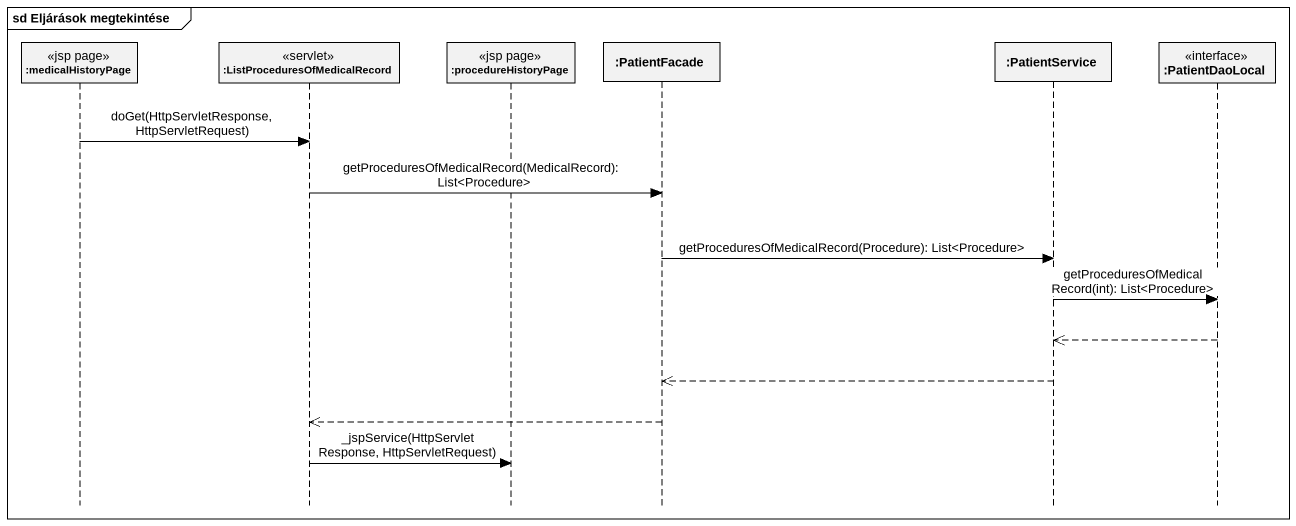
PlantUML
@startuml
mainframe sd Eljárások megtekintése
hide footbox
participant ":medicalHistoryPage" as medicalHistoryPage <<jsp page>>
participant ":ListProceduresOfMedicalRecord" as ListProceduresOfMedicalRecor <<servlet>>
participant ":procedureHistoryPage" as procedureHistoryPage <<jsp page>>
participant ":PatientFacade" as PatientFacade
participant ":PatientService" as PatientService
participant ":PatientDaoLocal" as PatientDaoLocal <<interface>>

medicalHistoryPage -> ListProceduresOfMedicalRecor : doGet(HttpServletResponse, HttpServletRequest)
ListProceduresOfMedicalRecor -> PatientFacade : getProceduresOfMedicalRecord(MedicalRecord): List<Procedure>
PatientFacade -> PatientService : getProceduresOfMedicalRecord(Procedure): List<Procedure>
PatientService -> PatientDaoLocal : getProceduresOfMedicalRecord(int): List<Procedure>
PatientDaoLocal -->> PatientService
PatientService -->> PatientFacade
PatientFacade -->> ListProceduresOfMedicalRecor
ListProceduresOfMedicalRecor -> procedureHistoryPage : _jspService(HttpServletResponse, HttpServletRequest)
@enduml
